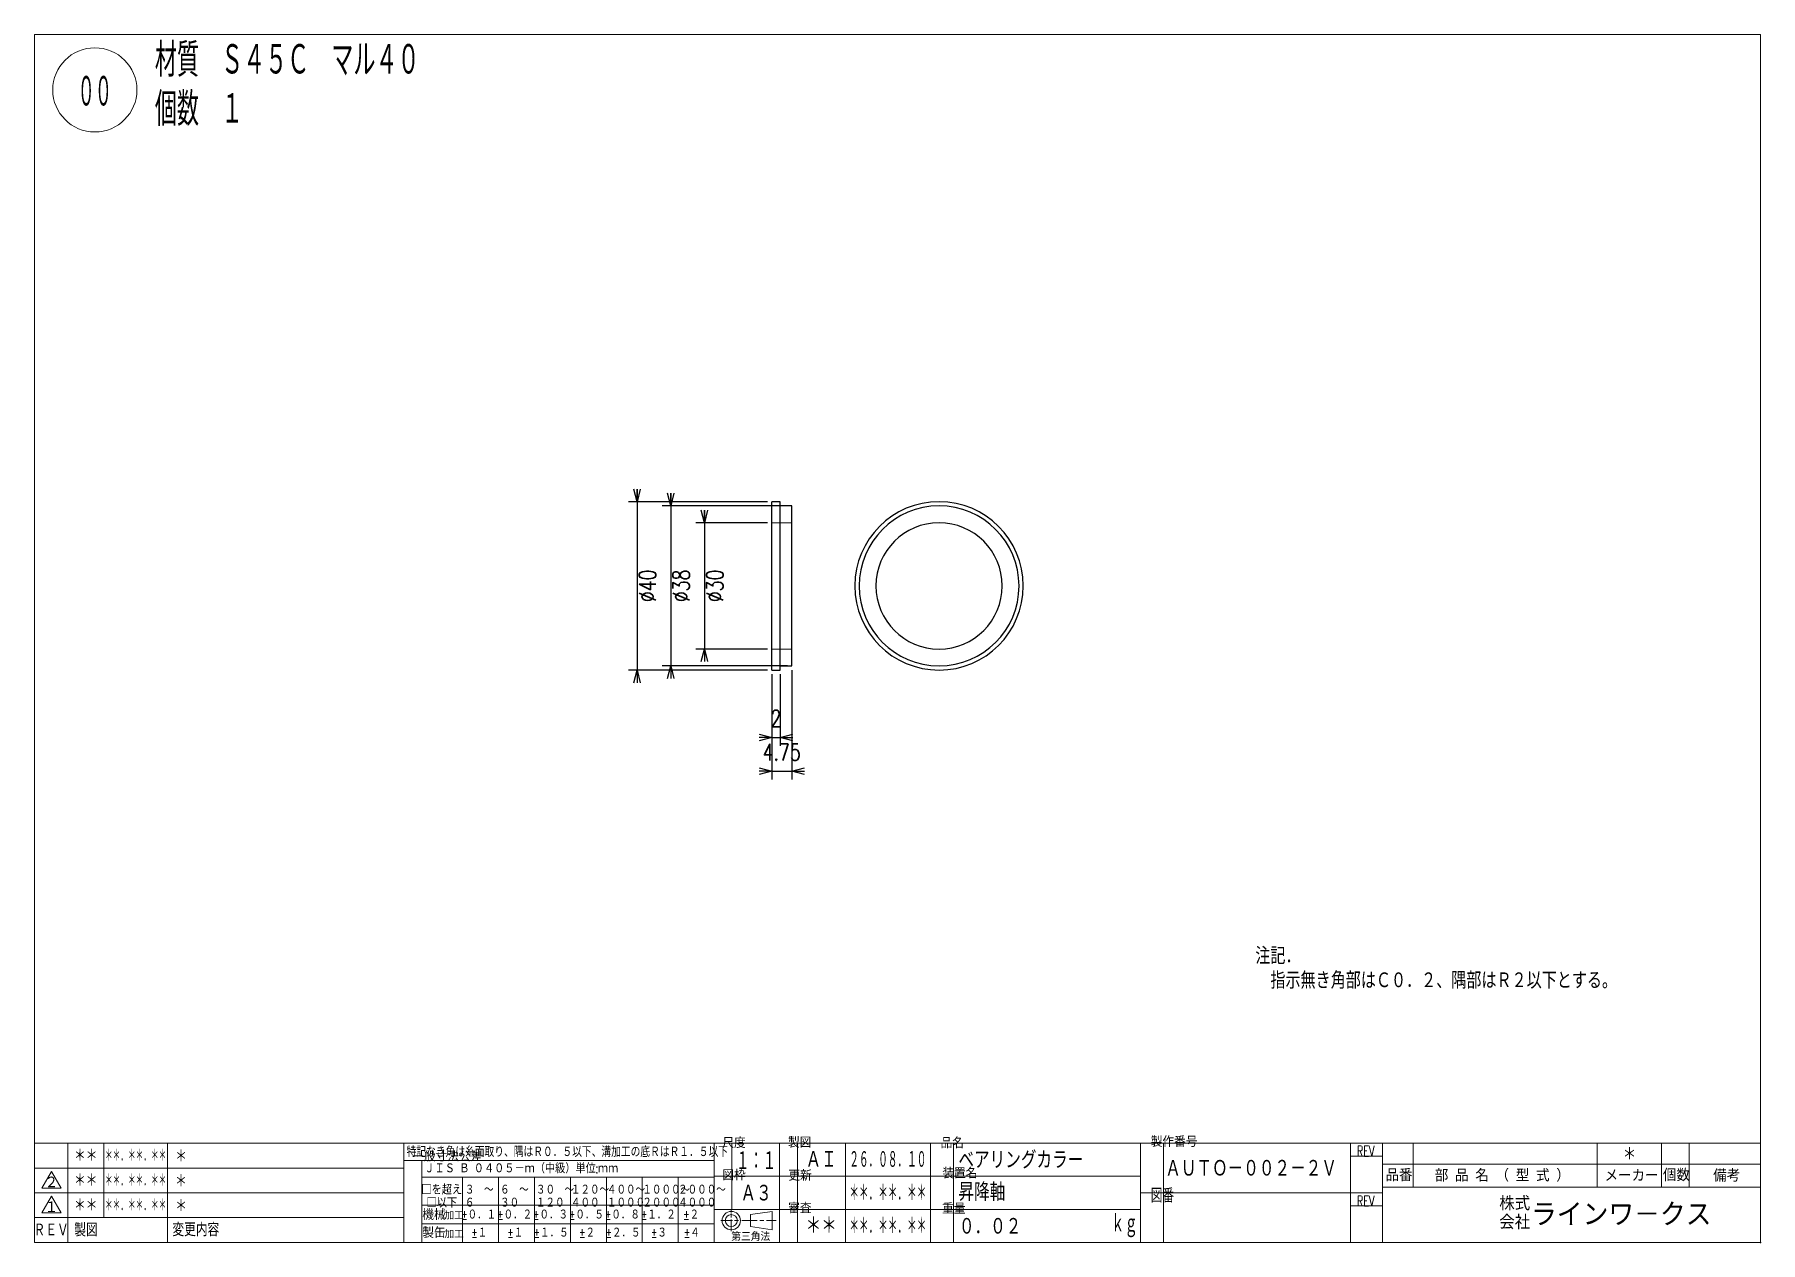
# Model space of a CAD drawing. Header units: millimetres. Extents: x 5 to 415, y 5 to 292.
import ezdxf

# ---------------------------------------------------------------- set-up
doc = ezdxf.new("R2010")
doc.units = ezdxf.units.MM
doc.header["$LTSCALE"] = 8.4
doc.linetypes.add('HIDDEN', pattern=[1.905, 1.27, -0.635])
for name, color, linetype in [('1', 7, 'CONTINUOUS'), ('2', 7, 'CONTINUOUS'), ('254', 7, 'CONTINUOUS')]:
    doc.layers.add(name, color=color, linetype=linetype)
doc.styles.add('GMM001', font='txt.shx', dxfattribs={"bigfont": 'bigfont.shx'})
doc.styles.add('GMM003', font='txt.shx', dxfattribs={"width": 0.91125, "bigfont": 'bigfont.shx'})
doc.styles.add('GMM004', font='txt.shx', dxfattribs={"width": 0.666667, "bigfont": 'bigfont.shx'})
doc.styles.add('GMM007', font='txt.shx', dxfattribs={"width": 0.625, "bigfont": 'bigfont.shx'})
doc.styles.add('GMM008', font='txt.shx', dxfattribs={"width": 0.8, "bigfont": 'bigfont.shx'})
doc.styles.add('GMM009', font='txt.shx', dxfattribs={"width": 0.493827, "bigfont": 'bigfont.shx'})
doc.styles.add('GMM010', font='txt.shx', dxfattribs={"width": 0.7, "bigfont": 'bigfont.shx'})
doc.styles.add('GMM011', font='txt.shx', dxfattribs={"width": 0.95, "bigfont": 'bigfont.shx'})
doc.styles.add('GMM012', font='txt.shx', dxfattribs={"width": 1.066667, "bigfont": 'bigfont.shx'})
doc.styles.add('GMM014', font='txt.shx', dxfattribs={"width": 0.827273, "bigfont": 'bigfont.shx'})
doc.styles.add('GMM015', font='txt.shx', dxfattribs={"width": 0.411523, "bigfont": 'bigfont.shx'})
doc.styles.add('STANDARD1', font='TXT', dxfattribs={"bigfont": 'BIGFONT'})
doc.styles.add('VF001', font='txt.shx', dxfattribs={"width": 0.548697})
doc.styles.add('VF002', font='txt.shx', dxfattribs={"width": 0.428571})
doc.styles.add('VF003', font='txt.shx', dxfattribs={"width": 0.75})
doc.dimstyles.new('GEN001', dxfattribs={"dimtxt": 4, "dimasz": 3, "dimexe": 2, "dimexo": 1, "dimgap": 0.5, "dimtad": 3, "dimdsep": 46, "dimtxsty": 'VF003', "dimblk1": 'OPEN30', "dimblk2": 'OPEN30', "dimsah": 1, "dimcen": 1, "dimclrd": 3, "dimclre": 3, "dimclrt": 7, "dimazin": 3, "dimtfac": 1, "dimtmove": 0, "dimatfit": 3})
doc.dimstyles.new('GEN002', dxfattribs={"dimtxt": 4, "dimasz": 3, "dimexe": 2, "dimexo": 1, "dimgap": 0.5, "dimtad": 3, "dimdsep": 46, "dimtxsty": 'VF003', "dimblk1": 'OPEN30', "dimblk2": 'OPEN30', "dimsah": 1, "dimcen": 1, "dimclrd": 3, "dimclre": 3, "dimclrt": 7, "dimazin": 3, "dimtfac": 1, "dimtmove": 0, "dimatfit": 3})
doc.dimstyles.new('GEN003', dxfattribs={"dimtxt": 4, "dimasz": 3, "dimexe": 2, "dimexo": 1, "dimgap": 0.5, "dimtad": 3, "dimdsep": 46, "dimtxsty": 'VF003', "dimblk1": 'OPEN30', "dimblk2": 'OPEN30', "dimsah": 1, "dimcen": 1, "dimclrd": 3, "dimclre": 3, "dimclrt": 7, "dimazin": 3, "dimtfac": 1, "dimtmove": 0, "dimatfit": 3})
doc.dimstyles.new('GEN004', dxfattribs={"dimtxt": 4, "dimasz": 3, "dimexe": 2, "dimexo": 1, "dimgap": 0.5, "dimtad": 3, "dimdsep": 46, "dimtxsty": 'VF003', "dimblk1": 'OPEN30', "dimblk2": 'OPEN30', "dimsah": 1, "dimcen": 1, "dimclrd": 3, "dimclre": 3, "dimclrt": 7, "dimazin": 3, "dimtfac": 1, "dimtmove": 0, "dimatfit": 3})
doc.dimstyles.new('GEN005', dxfattribs={"dimtxt": 4, "dimasz": 3, "dimexe": 2, "dimexo": 1, "dimgap": 0.5, "dimtad": 3, "dimdsep": 46, "dimtxsty": 'VF003', "dimblk1": 'OPEN30', "dimblk2": 'OPEN30', "dimsah": 1, "dimcen": 1, "dimclrd": 3, "dimclre": 3, "dimclrt": 7, "dimazin": 3, "dimtfac": 1, "dimtmove": 0, "dimatfit": 3})

# ---------------------------------------------------------------- blocks, each defined once
blk = doc.blocks.new('BLOCK004')
at = {"layer": '2', "color": 7, "linetype": 'CONTINUOUS', "lineweight": 20}
for p, q in [((170.52, 12.75), (170.52, 12.12)), ((168.04, 10.2), (170.8, 10.2)), ((170.52, 11.88), (170.52, 10.97)), ((170.52, 10.45), (170.52, 7.67)), ((171.25, 10.2), (172.2, 10.2)), ((172.99, 10.2), (176.68, 10.2)), ((177.3, 10.2), (178.25, 10.2)), ((178.92, 10.2), (181.17, 10.2))]:
    blk.add_line(p, q, dxfattribs=at)
blk.add_lwpolyline([(175.06, 11.63), (180.26, 12.38), (180.26, 8.02), (175.06, 8.76)], close=True, dxfattribs=at)
for radius in [2.18, 1.44]:
    blk.add_circle((170.52, 10.2), radius, dxfattribs=at)
blk = doc.blocks.new('BLOCK005')
at = {"layer": '2', "color": 3, "linetype": 'CONTINUOUS', "lineweight": 9}
for p, q in [((92.76, 24.47), (166.44, 24.47)), ((96.97, 20.55), (166.44, 20.55)), ((106.7, 20.55), (106.7, 5)), ((115.24, 20.55), (115.24, 5)), ((123.77, 20.55), (123.77, 5)), ((132.3, 20.55), (132.3, 5)), ((140.84, 20.55), (140.84, 5)), ((149.37, 20.55), (149.37, 5)), ((157.9, 20.55), (157.9, 5)), ((96.97, 13.85), (106.7, 13.85)), ((106.7, 13.85), (115.24, 13.85)), ((115.24, 13.85), (123.77, 13.85)), ((123.77, 13.85), (132.3, 13.85)), ((132.3, 13.85), (140.84, 13.85)), ((140.84, 13.85), (149.37, 13.85)), ((149.37, 13.85), (157.9, 13.85)), ((157.9, 13.85), (166.44, 13.85)), ((96.97, 9.42), (106.7, 9.42)), ((106.7, 9.42), (115.24, 9.42)), ((115.24, 9.42), (123.77, 9.42)), ((123.77, 9.42), (132.3, 9.42)), ((132.3, 9.42), (140.84, 9.42)), ((140.84, 9.42), (149.37, 9.42)), ((149.37, 9.42), (157.9, 9.42)), ((157.9, 9.42), (166.44, 9.42))]:
    blk.add_line(p, q, dxfattribs=at)
at = {"layer": '2', "color": 1, "linetype": 'CONTINUOUS', "lineweight": 15}
blk.add_lwpolyline([(92.76, 5), (166.44, 5), (166.44, 28.59), (92.76, 28.59)], close=True, dxfattribs=at)
at = {"layer": '254', "color": 3, "linetype": 'CONTINUOUS', "lineweight": 9}
blk.add_line((96.97, 5), (96.97, 24.47), dxfattribs=at)
at = {"layer": '254', "color": 3, "lineweight": 9, "style": 'STANDARD1', "width": 1.0935}
blk.add_text('一般寸法公差', height=2.311, dxfattribs=at).set_placement((94.7, 24.26))
at = {"layer": '254', "color": 3, "lineweight": 9, "insert": (93.39, 26.56), "char_height": 2.5425, "attachment_point": 4, "line_spacing_factor": 0.8, "style": 'GMM014'}
blk.add_mtext('\\T1.000000;特記なき角は糸面取り、隅はＲ０．５以下、溝加工の底ＲはＲ１．５以下', dxfattribs=at)
at = {"layer": '254', "color": 7, "lineweight": 20, "line_spacing_factor": 0.8}
for s, insert, char_height, attachment_point, style in [('\\W0.950000;\\T1.000000;ＪＩＳ\\W0.475000;\\T1.000000; \\W0.950000;\\T1.000000;Ｂ\\W0.475000;\\T1.000000; \\W0.950000;\\T1.000000;０４０５－ｍ（中級）単位\\W0.475000;\\T1.000000;:\\W0.950000;\\T1.000000;ｍｍ', (97.62, 22.59), 2.31134, 4, 'GMM011'), ('{\\T1.000000;□を超え}\\P{\\T1.000000;□以下}', (101.75, 18.7), 2.3113, 2, 'GMM011'), ('{\\T1.000000;３\u3000～}\\P{\\T1.000000;６}', (107.24, 18.7), 2.3113, 1, 'GMM010'), ('{\\T1.000000;６\u3000～}\\P{\\T1.000000;３０}', (115.59, 18.7), 2.3113, 1, 'GMM010'), ('{\\T1.000000;３０\u3000～}\\P{\\T1.000000;１２０}', (124.12, 18.7), 2.3113, 1, 'GMM010'), ('{\\T1.000000;１２０～}\\P{\\T1.000000;４００}', (132.43, 18.7), 2.3113, 1, 'GMM010'), ('{\\T1.000000;４００～}\\P{\\T1.000000;１０００}', (140.98, 18.7), 2.3113, 1, 'GMM010'), ('{\\T1.000000;１０００～}\\P{\\T1.000000;２０００}', (149.4, 18.7), 2.3113, 1, 'GMM010'), ('{\\T1.000000;２０００～}\\P{\\T1.000000;４０００}', (157.88, 18.7), 2.3113, 1, 'GMM010'), ('\\T1.000000;機械', (99.9, 11.63), 2.5425, 5, 'GMM001'), ('\\T1.000000;加工', (104.68, 11.34), 1.7335, 5, 'GMM012'), ('%%p\\T1.000000;０．１', (110.51, 11.63), 2.3113, 5, 'GMM010'), ('%%p\\T1.000000;０．２', (119.05, 11.63), 2.3113, 5, 'GMM010'), ('%%p\\T1.000000;０．３', (127.58, 11.63), 2.3113, 5, 'GMM010'), ('%%p\\T1.000000;０．５', (136.11, 11.63), 2.3113, 5, 'GMM010'), ('%%p\\T1.000000;０．８', (144.65, 11.63), 2.3113, 5, 'GMM010'), ('%%p\\T1.000000;１．２', (153.18, 11.63), 2.3113, 5, 'GMM010'), ('%%p\\T1.000000;２', (160.98, 11.63), 2.3113, 5, 'GMM010'), ('\\T1.000000;製缶', (99.9, 7.34), 2.5425, 5, 'GMM001'), ('%%p\\T1.000000;１', (110.66, 7.34), 2.3113, 5, 'GMM010'), ('%%p\\T1.000000;１', (119.2, 7.34), 2.3113, 5, 'GMM010'), ('%%p\\T1.000000;１．５', (127.73, 7.34), 2.3113, 5, 'GMM010'), ('%%p\\T1.000000;２', (136.26, 7.34), 2.3113, 5, 'GMM010'), ('%%p\\T1.000000;２．５', (144.8, 7.34), 2.3113, 5, 'GMM010'), ('%%p\\T1.000000;３', (153.33, 7.34), 2.3113, 5, 'GMM010'), ('%%p\\T1.000000;４', (161.13, 7.34), 2.3113, 5, 'GMM010'), ('\\T1.000000;加工', (104.68, 6.91), 1.7335, 5, 'GMM012')]:
    blk.add_mtext(s, dxfattribs=dict(at, insert=insert, char_height=char_height, attachment_point=attachment_point, style=style))
blk = doc.blocks.new('BLOCK006')
at = {"layer": '254', "color": 1, "linetype": 'CONTINUOUS', "lineweight": 15}
for p, q in [((9.02, 15.97), (6.7, 12.03)), ((9.02, 15.97), (11.33, 12.03)), ((11.33, 12.03), (6.7, 12.03))]:
    blk.add_line(p, q, dxfattribs=at)
at = {"layer": '254', "color": 7, "lineweight": 20, "insert": (9.02, 13.39), "char_height": 2.8434, "attachment_point": 5, "line_spacing_factor": 0.8, "style": 'GMM001'}
blk.add_mtext('\\T1.000000;１', dxfattribs=at)
blk = doc.blocks.new('BLOCK007')
at = {"layer": '254', "color": 1, "linetype": 'CONTINUOUS', "lineweight": 15}
for p, q in [((9.02, 21.86), (6.7, 17.93)), ((9.02, 21.86), (11.33, 17.93)), ((11.33, 17.93), (6.7, 17.93))]:
    blk.add_line(p, q, dxfattribs=at)
at = {"layer": '254', "color": 7, "lineweight": 20, "insert": (9.02, 19.29), "char_height": 2.8434, "attachment_point": 5, "line_spacing_factor": 0.8, "style": 'GMM001'}
blk.add_mtext('\\T1.000000;２', dxfattribs=at)
blk = doc.blocks.new('_OPEN30')
at = {"color": 0, "linetype": 'BYBLOCK'}
blk.add_line((0, 0), (-1, 0), dxfattribs=at)
blk.add_lwpolyline([(-1, 0.26), (0, 0), (-1, -0.26)], dxfattribs=at)
blk = doc.blocks.new('*D1')
at = {"color": 3}
for p, q in [((180.125, 140), (180.125, 123)), ((182.125, 140), (182.125, 123)), ((180.125, 125), (182.125, 125))]:
    blk.add_line(p, q, dxfattribs=at)
at = {"layer": 'Defpoints'}
for p in [(180.125, 141), (182.125, 141), (180.125, 125)]:
    blk.add_point(p, dxfattribs=at)
at = {"layer": '1', "color": 3, "xscale": 3, "yscale": 3}
blk.add_blockref('_OPEN30', (180.125, 125), dxfattribs=at)
at = {"layer": '1', "color": 3, "xscale": 3, "yscale": 3, "rotation": 180}
blk.add_blockref('_OPEN30', (182.125, 125), dxfattribs=at)
at = {"layer": '1', "color": 7, "insert": (181.125, 129.5), "char_height": 4, "attachment_point": 5, "style": 'VF003'}
blk.add_mtext('2', dxfattribs=at)
blk = doc.blocks.new('*D2')
at = {"color": 3}
for p, q in [((180.125, 140), (180.125, 115)), ((184.875, 141), (184.875, 115)), ((180.125, 117), (184.875, 117))]:
    blk.add_line(p, q, dxfattribs=at)
at = {"layer": 'Defpoints'}
for p in [(180.125, 141), (184.875, 142), (180.125, 117)]:
    blk.add_point(p, dxfattribs=at)
at = {"layer": '1', "color": 3, "xscale": 3, "yscale": 3}
blk.add_blockref('_OPEN30', (180.125, 117), dxfattribs=at)
at = {"layer": '1', "color": 3, "xscale": 3, "yscale": 3, "rotation": 180}
blk.add_blockref('_OPEN30', (184.875, 117), dxfattribs=at)
at = {"layer": '1', "color": 7, "insert": (182.5, 121.5), "char_height": 4, "attachment_point": 5, "style": 'VF003'}
blk.add_mtext('4.75', dxfattribs=at)
blk = doc.blocks.new('*D3')
at = {"color": 3}
for p, q in [((164.125, 179), (164.125, 143)), ((179.125, 176), (162.125, 176)), ((179.125, 146), (162.125, 146))]:
    blk.add_line(p, q, dxfattribs=at)
at = {"layer": 'Defpoints'}
for p in [(164.125, 176), (180.125, 176), (180.125, 146)]:
    blk.add_point(p, dxfattribs=at)
at = {"layer": '1', "color": 3, "xscale": 3, "yscale": 3}
for p, rotation in [((164.125, 176), 270), ((164.125, 146), 90)]:
    blk.add_blockref('_OPEN30', p, dxfattribs=dict(at, rotation=rotation))
at = {"layer": '1', "color": 7, "insert": (166.625, 161), "char_height": 4, "attachment_point": 5, "rotation": 90, "style": 'VF003'}
blk.add_mtext('%%c30', dxfattribs=at)
blk = doc.blocks.new('*D4')
at = {"color": 3}
for p, q in [((156.125, 183), (156.125, 139)), ((183.875, 180), (154.125, 180)), ((183.875, 142), (154.125, 142))]:
    blk.add_line(p, q, dxfattribs=at)
at = {"layer": 'Defpoints'}
for p in [(156.125, 180), (184.875, 180), (184.875, 142)]:
    blk.add_point(p, dxfattribs=at)
at = {"layer": '1', "color": 3, "xscale": 3, "yscale": 3}
for p, rotation in [((156.125, 180), 270), ((156.125, 142), 90)]:
    blk.add_blockref('_OPEN30', p, dxfattribs=dict(at, rotation=rotation))
at = {"layer": '1', "color": 7, "insert": (158.625, 161), "char_height": 4, "attachment_point": 5, "rotation": 90, "style": 'VF003'}
blk.add_mtext('%%c38', dxfattribs=at)
blk = doc.blocks.new('*D5')
at = {"color": 3}
for p, q in [((179.125, 181), (146.125, 181)), ((148.125, 184), (148.125, 138)), ((179.125, 141), (146.125, 141))]:
    blk.add_line(p, q, dxfattribs=at)
at = {"layer": 'Defpoints'}
for p in [(148.125, 181), (180.125, 181), (180.125, 141)]:
    blk.add_point(p, dxfattribs=at)
at = {"layer": '1', "color": 3, "xscale": 3, "yscale": 3}
for p, rotation in [((148.125, 181), 270), ((148.125, 141), 90)]:
    blk.add_blockref('_OPEN30', p, dxfattribs=dict(at, rotation=rotation))
at = {"layer": '1', "color": 7, "insert": (150.625, 161), "char_height": 4, "attachment_point": 5, "rotation": 90, "style": 'VF003'}
blk.add_mtext('%%c40', dxfattribs=at)

msp = doc.modelspace()

# ---------------------------------------------------------------- linework, layer by layer
at = {"color": 7, "linetype": 'Continuous', "lineweight": 25}
for p, q in [((182.125, 181), (180.125, 181)), ((180.125, 161), (180.125, 181)), ((182.125, 161), (182.125, 181)), ((184.875, 180), (182.125, 180)), ((184.875, 161), (184.875, 180)), ((180.125, 141), (180.125, 161)), ((182.125, 141), (182.125, 161)), ((184.875, 142), (184.875, 161)), ((180.125, 141), (182.125, 141)), ((182.125, 142), (184.875, 142))]:
    msp.add_line(p, q, dxfattribs=at)
at = {"color": 7, "linetype": 'HIDDEN', "lineweight": 18}
for p, q in [((184.875, 176), (180.125, 176)), ((180.125, 146), (184.875, 146))]:
    msp.add_line(p, q, dxfattribs=at)
at = {"color": 7, "linetype": 'Continuous', "lineweight": 25}
for radius, start, end in [(20, 0, 180), (19, 0, 180), (15, 0, 180), (20, 180, 0), (19, 180, 0), (15, 180, 0)]:
    msp.add_arc((219.875, 161), radius, start, end, dxfattribs=at)
at = {"layer": '1', "color": 3, "linetype": 'CONTINUOUS', "lineweight": 9}
for p, q in [((92.76, 28.59), (92.76, 5)), ((166.437, 28.59), (202.243, 28.59)), ((217.829, 28.59), (202.243, 28.59)), ((267.713, 28.59), (267.713, 5)), ((325.18, 25.412), (325.18, 5)), ((182.023, 20.726), (217.829, 20.726)), ((182.023, 12.863), (217.829, 12.863))]:
    msp.add_line(p, q, dxfattribs=at)
at = {"layer": '1', "color": 7, "linetype": 'CONTINUOUS', "lineweight": 20}
msp.add_lwpolyline([(5, 292), (5, 5), (415, 5), (415, 292)], close=True, dxfattribs=at)
at = {"layer": '1', "color": 3}
msp.add_point((415, 5), dxfattribs=at)
at = {"layer": '2', "color": 3, "linetype": 'CONTINUOUS', "lineweight": 9}
for p, q in [((166.437, 20.726), (182.023, 20.726)), ((166.437, 12.863), (182.023, 12.863))]:
    msp.add_line(p, q, dxfattribs=at)
at = {"layer": '254', "color": 3, "linetype": 'CONTINUOUS', "lineweight": 9}
for p, q in [((5, 28.59), (92.76, 28.59)), ((5, 18.526), (5, 28.59)), ((12.898, 22.692), (12.898, 28.554)), ((21.428, 22.692), (21.428, 28.554)), ((36.593, 22.692), (36.593, 28.554)), ((166.437, 20.632), (166.437, 28.59)), ((170.65, 28.59), (170.65, 12.863)), ((181.97, 20.632), (181.97, 28.59)), ((186.236, 20.632), (186.236, 28.59)), ((197.609, 20.632), (197.609, 28.59)), ((217.163, 28.59), (325.18, 28.59)), ((217.829, 5), (217.829, 28.59)), ((223.305, 5), (223.305, 28.59)), ((267.713, 5), (267.713, 28.59)), ((273.189, 16.795), (273.189, 28.59)), ((317.598, 28.589), (317.598, 16.795)), ((317.598, 25.472), (325.18, 25.472)), ((325.18, 23.59), (325.18, 28.59)), ((325.18, 28.59), (415, 28.59)), ((332.47, 23.59), (332.47, 28.59)), ((376.21, 23.59), (376.21, 28.59)), ((391.519, 23.59), (391.519, 28.59)), ((398.08, 23.59), (398.08, 28.59)), ((5, 22.692), (92.76, 22.692)), ((12.898, 16.795), (12.898, 22.657)), ((21.428, 16.795), (21.428, 22.657)), ((36.593, 16.795), (36.593, 22.657)), ((166.437, 12.816), (166.437, 20.632)), ((181.97, 12.816), (181.97, 20.632)), ((186.236, 12.816), (186.236, 20.632)), ((197.609, 12.816), (197.609, 20.632)), ((217.829, 20.726), (267.713, 20.726)), ((325.18, 23.59), (415, 23.59)), ((325.18, 18.122), (325.18, 23.59)), ((332.47, 18.122), (332.47, 23.59)), ((376.21, 18.122), (376.21, 23.59)), ((391.519, 18.122), (391.519, 23.59)), ((398.08, 18.122), (398.08, 23.59)), ((5, 11.804), (5, 18.567)), ((5, 16.795), (92.76, 16.795)), ((12.898, 10.897), (12.898, 16.759)), ((21.428, 10.897), (21.428, 16.759)), ((36.593, 10.897), (36.593, 16.759)), ((267.713, 16.795), (325.18, 16.795)), ((273.189, 5), (273.189, 16.795)), ((317.598, 16.795), (317.598, 5)), ((325.18, 5), (325.18, 18.122)), ((325.18, 18.122), (415, 18.122)), ((166.437, 5), (166.437, 12.816)), ((181.97, 5), (181.97, 12.816)), ((186.236, 5), (186.236, 12.816)), ((197.609, 5), (197.609, 12.816)), ((217.829, 12.863), (267.713, 12.863)), ((317.598, 13.678), (325.18, 13.678)), ((5, 5), (5, 11.763)), ((5, 10.897), (92.76, 10.897)), ((12.898, 5), (12.898, 10.862)), ((36.593, 5), (36.593, 10.862))]:
    msp.add_line(p, q, dxfattribs=at)
at = {"layer": '254', "color": 7, "linetype": 'CONTINUOUS', "lineweight": 20}
msp.add_line((217.829, 5), (217.829, 28.59), dxfattribs=at)
at = {"layer": '254', "color": 3, "linetype": 'CONTINUOUS', "lineweight": 9}
msp.add_circle((19.324, 278.844), 10, dxfattribs=at)

# ---------------------------------------------------------------- block references
for name in ['BLOCK005', 'BLOCK007', 'BLOCK006', 'BLOCK004']:
    msp.add_blockref(name, (0, 0))

# ---------------------------------------------------------------- texts
for s, insert, char_height, attachment_point, style in [('\\T1.000000;材質\u3000Ｓ４５Ｃ\u3000マル４０\\P\\T1.000000;個数\u3000１', (33.595, 280.001), 7, 4, 'VF001'), ('\\T1.000000;００', (19.324, 275.03), 7, 8, 'VF002'), ('注記．\\P\u3000指示無き角部はＣ０．２、隅部はＲ２以下とする。', (295, 75), 3.5, 1, 'VF003'), ('\\T1.000000;１：１', (176.415, 22.446), 4.2124, 8, 'VF001'), ('\\T1.000000;ＡＩ', (191.878, 22.586), 4.2124, 8, 'GMM008'), ('\\T1.000000;２６．０８．１０', (207.705, 22.586), 4.2124, 8, 'GMM009'), ('\\T1.000000;ベアリングカラー', (224.477, 22.51), 4.2124, 7, 'GMM008'), ('\\T1.000000;ＡＵＴＯ－００２－２Ｖ', (273.605, 20.498), 4.2124, 7, 'GMM008'), ('\\T1.000000;＊＊．＊＊．＊＊', (207.705, 14.722), 4.2124, 8, 'GMM009'), ('\\T1.000000;昇降軸', (224.477, 14.877), 4.2124, 7, 'GMM008'), ('\\T1.000000;０．０２', (224.593, 6.704), 4.21241, 7, 'GMM008')]:
    msp.add_mtext(s, dxfattribs=dict(insert=insert, char_height=char_height, attachment_point=attachment_point, style=style))
at = {"layer": '254', "color": 3, "lineweight": 9, "style": 'STANDARD1'}
for s, p in [('尺度', (168.381, 27.434)), ('製図', (183.966, 27.532)), ('品名', (220.236, 27.409)), ('製作番号', (270.149, 27.713)), ('図枠', (168.381, 19.758)), ('更新', (184.08, 19.653)), ('装置名', (220.638, 20.213)), ('審査', (184.023, 11.916)), ('重量', (220.593, 11.804))]:
    msp.add_text(s, height=2.5274, dxfattribs=at).set_placement(p)
at = {"layer": '254', "color": 3, "lineweight": 9, "style": 'STANDARD1', "width": 0.75}
msp.add_text('図番', height=3.3699, dxfattribs=at).set_placement((270.149, 14.456))
at = {"layer": '254', "color": 7, "lineweight": 20, "line_spacing_factor": 0.8}
for s, insert, char_height, attachment_point, style in [('\\T1.000000;＊＊', (17.163, 24.122), 3.15931, 8, 'GMM008'), ('\\T1.000000;＊＊．＊＊．＊＊', (29.018, 24.122), 3.15931, 8, 'GMM015'), ('\\T1.000000;＊', (38.413, 23.958), 3.15931, 7, 'GMM008'), ('\\T1.000000;＊', (383.879, 24.456), 3.2, 8, 'GMM003'), ('\\T1.000000;＊＊', (17.163, 18.225), 3.15931, 8, 'GMM008'), ('\\T1.000000;＊＊．＊＊．＊＊', (29.018, 18.225), 3.15931, 8, 'GMM015'), ('\\T1.000000;＊', (38.413, 18.061), 3.15931, 7, 'GMM008'), ('\\T1.000000;Ａ３', (176.415, 14.583), 4.21241, 8, 'GMM008'), ('\\T1.000000;＊＊', (17.163, 12.327), 3.15931, 8, 'GMM008'), ('\\T1.000000;＊＊．＊＊．＊＊', (29.018, 12.327), 3.15931, 8, 'GMM015'), ('\\T1.000000;＊', (38.413, 12.164), 3.15931, 7, 'GMM008'), ('{\\T1.000000;株式}\\P{\\T1.000000;会社}', (352.948, 12.053), 3.33976, 4, 'GMM001'), ('\\T1.000000;ラインワ－クス', (360.498, 11.631), 5.56627, 4, 'GMM001'), ('\\T1.000000;＊＊', (191.878, 6.954), 4.21241, 8, 'GMM008'), ('\\T1.000000;＊＊．＊＊．＊＊', (207.705, 6.859), 4.21241, 8, 'GMM009'), ('\\T1.000000;ｋｇ', (267.09, 6.241), 4.62267, 9, 'GMM007')]:
    msp.add_mtext(s, dxfattribs=dict(at, insert=insert, char_height=char_height, attachment_point=attachment_point, style=style))
at = {"layer": '254', "color": 3, "lineweight": 9, "line_spacing_factor": 0.8}
for s, insert, char_height, attachment_point, style in [('\\T1.000000;REV', (319.117, 25.458), 2.52745, 7, 'GMM004'), ('\\T1.000000;品番', (325.919, 19.561), 2.916, 7, 'GMM001'), ('\\T1.500000;部品名（型式）', (354.471, 20.914), 2.916, 5, 'GMM001'), ('\\T1.000000;メーカー', (384.368, 20.914), 2.916, 5, 'GMM001'), ('\\T1.000000;個数', (391.831, 19.561), 2.916, 7, 'GMM001'), ('\\T1.000000;備考', (406.974, 20.914), 2.916, 5, 'GMM001'), ('\\T1.000000;REV', (319.117, 13.592), 2.52745, 7, 'GMM004'), ('\\T1.000000;ＲＥＶ', (8.949, 6.407), 3.15931, 8, 'GMM008'), ('\\T1.000000;製図', (17.228, 6.407), 3.15931, 8, 'GMM008'), ('\\T1.000000;変更内容', (43.316, 6.465), 3.15931, 8, 'GMM008'), ('\\T1.000000;第三角法', (170.511, 5.341), 1.84907, 7, 'GMM001')]:
    msp.add_mtext(s, dxfattribs=dict(at, insert=insert, char_height=char_height, attachment_point=attachment_point, style=style))

# ---------------------------------------------------------------- dimensions: what is measured, and where the dimension line sits
at = {"layer": '1'}
for base, p1, p2, dimstyle, picture, middle in [((148.125, 181), (180.125, 181), (180.125, 141), 'GEN005', '*D5', (150.625, 161)), ((156.125, 180), (184.875, 180), (184.875, 142), 'GEN004', '*D4', (158.625, 161)), ((164.125, 176), (180.125, 176), (180.125, 146), 'GEN003', '*D3', (166.625, 161))]:
    dim = msp.add_linear_dim(base=base, p1=p1, p2=p2, angle=90, dimstyle=dimstyle, override={"dimpost": '%%c<>'}, dxfattribs=at)
    dim.commit()
    dim.dimension.update_dxf_attribs({"geometry": picture, "text_midpoint": middle})
for base, p2, dimstyle, picture, middle in [((180.125, 117), (184.875, 142), 'GEN002', '*D2', (182.5, 121.5)), ((180.125, 125), (182.125, 141), 'GEN001', '*D1', (181.125, 129.5))]:
    dim = msp.add_linear_dim(base=base, p1=(180.125, 141), p2=p2, dimstyle=dimstyle, dxfattribs=at)
    dim.commit()
    dim.dimension.update_dxf_attribs({"geometry": picture, "text_midpoint": middle})

doc.saveas('drawing.dxf')
